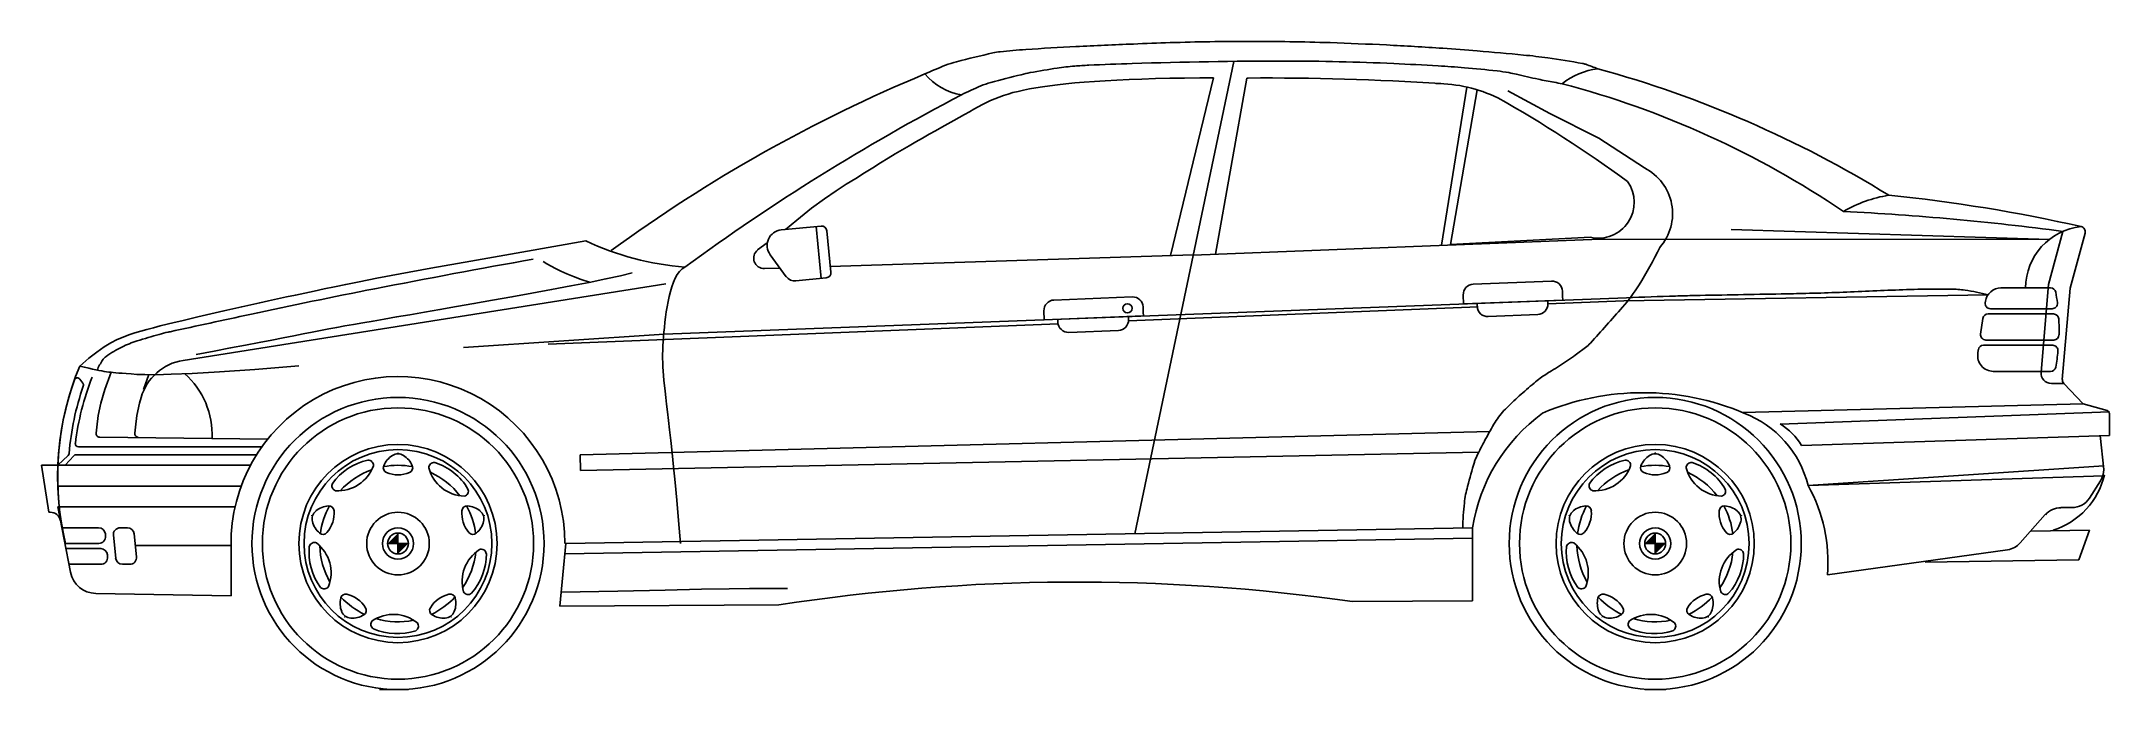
# Model space of a CAD drawing. Extents: x 0 to 441, y 0 to 138.
import ezdxf

# ---------------------------------------------------------------- set-up
doc = ezdxf.new("R2010")
doc.units = 0
doc.header["$LTSCALE"] = 50
doc.header["$MEASUREMENT"] = 0
doc.layers.get('0').update_dxf_attribs({"linetype": 'CONTINUOUS'})

msp = doc.modelspace()

# ---------------------------------------------------------------- linework, layer by layer
at = {"color": 0, "linetype": 'ByBlock'}
for p, q in [((254.29, 133.8), (233.24, 33.21)), ((209.56, 127.67), (210.81, 127.92)), ((210.81, 127.92), (212.16, 128.15)), ((212.16, 128.15), (213.6, 128.38)), ((213.6, 128.38), (215.14, 128.6)), ((215.14, 128.6), (216.79, 128.8)), ((216.79, 128.8), (218.55, 129)), ((218.55, 129), (220.45, 129.19)), ((220.45, 129.19), (222.47, 129.37)), ((222.47, 129.37), (224.63, 129.53)), ((224.63, 129.53), (226.93, 129.68)), ((226.93, 129.68), (229.39, 129.81)), ((229.39, 129.81), (232, 129.93)), ((232, 129.93), (234.76, 130.03)), ((234.76, 130.03), (237.65, 130.12)), ((237.65, 130.12), (240.68, 130.19)), ((240.68, 130.19), (243.83, 130.24)), ((249.99, 130.28), (240.86, 92.42)), ((243.83, 130.24), (247.08, 130.27)), ((247.08, 130.27), (249.99, 130.28)), ((257.07, 130.25), (250.4, 92.72)), ((257.07, 130.25), (257.41, 130.25)), ((303.98, 128.31), (298.58, 94.62)), ((198, 123.05), (198.97, 123.6)), ((198.97, 123.6), (199.9, 124.11)), ((199.9, 124.11), (200.79, 124.58)), ((200.79, 124.58), (201.66, 125.02)), ((201.66, 125.02), (202.53, 125.44)), ((202.53, 125.44), (203.41, 125.82)), ((203.41, 125.82), (204.31, 126.18)), ((204.31, 126.18), (205.25, 126.52)), ((205.25, 126.52), (206.23, 126.84)), ((206.23, 126.84), (207.27, 127.13)), ((207.27, 127.13), (208.38, 127.41)), ((208.38, 127.41), (209.56, 127.67)), ((306.13, 127.75), (300.48, 94.83)), ((189.4, 118.26), (190.77, 119.03)), ((190.77, 119.03), (192.11, 119.78)), ((192.11, 119.78), (193.41, 120.5)), ((193.41, 120.5), (194.66, 121.19)), ((194.66, 121.19), (195.84, 121.85)), ((195.84, 121.85), (196.96, 122.47)), ((196.96, 122.47), (198, 123.05)), ((182.2, 114.07), (183.69, 114.96)), ((183.69, 114.96), (185.14, 115.82)), ((185.14, 115.82), (186.57, 116.65)), ((186.57, 116.65), (187.99, 117.46)), ((187.99, 117.46), (189.4, 118.26)), ((175.64, 110.05), (177.4, 111.14)), ((177.4, 111.14), (179.07, 112.17)), ((179.07, 112.17), (180.67, 113.15)), ((180.67, 113.15), (182.2, 114.07)), ((167.17, 104.54), (169.61, 106.21)), ((169.61, 106.21), (171.79, 107.63)), ((171.79, 107.63), (173.78, 108.88)), ((173.78, 108.88), (175.64, 110.05)), ((161.22, 100.01), (164.37, 102.53)), ((164.37, 102.53), (167.17, 104.54)), ((166.44, 98.73), (157.92, 97.91)), ((158.81, 97.99), (161.22, 100.01)), ((166.4, 87.56), (165.33, 98.62)), ((168.5, 88.88), (167.65, 97.73)), ((428.05, 95.89), (360.23, 98.01)), ((427.87, 86.29), (430.89, 97.58)), ((432.48, 85.48), (435.63, 97.22)), ((152.9, 93.63), (154.95, 95.14)), ((155.56, 92.61), (159.01, 87.94)), ((168.38, 90.11), (245.67, 92.57)), ((332.36, 95.95), (245.66, 92.54)), ((330.28, 96.33), (300.48, 94.83)), ((428.05, 95.89), (332.36, 95.95)), ((154.35, 89.66), (157.66, 89.77)), ((133.32, 86.4), (30.53, 70.12)), ((161.01, 87.04), (167.5, 87.67)), ((303.18, 84.03), (303.25, 82.14)), ((321.99, 87), (305.31, 86.34)), ((324.34, 83.78), (324.3, 84.87)), ((324.38, 82.94), (324.34, 83.78)), ((414.96, 84.11), (337.41, 82.78)), ((428.28, 85.56), (417.71, 85.56)), ((426.24, 67.61), (427.87, 86.29)), ((430.78, 66.06), (432.48, 85.48)), ((337.96, 83.47), (133.02, 75.7)), ((213.88, 80.66), (213.95, 78.77)), ((213.95, 78.77), (235.07, 79.59)), ((232.69, 83.63), (216.01, 82.97)), ((231.9, 78.81), (231.87, 79.47)), ((306.38, 81.53), (231.89, 78.53)), ((235.04, 80.41), (235, 81.49)), ((235.07, 79.57), (235.04, 80.41)), ((303.25, 82.14), (324.38, 82.97)), ((306.17, 81.58), (306.14, 82.26)), ((308.48, 79.45), (319.07, 79.87)), ((321.2, 82.18), (321.17, 82.84)), ((337.41, 82.78), (321.2, 82.13)), ((414.36, 82.38), (414.41, 82.71)), ((428.92, 80), (414.97, 80)), ((428.62, 81.11), (415.46, 81.11)), ((133.02, 75.7), (90.28, 72.89)), ((216.9, 77.92), (108.32, 73.55)), ((216.87, 78.21), (216.84, 78.88)), ((219.18, 76.08), (229.76, 76.5)), ((413.38, 75.72), (413.87, 79.05)), ((412.78, 71.6), (412.89, 72.38)), ((428.75, 73.33), (413.99, 73.33)), ((428.96, 74.44), (414.48, 74.44)), ((9.18, 65.26), (8.54, 66.13)), ((13.85, 63.91), (15.23, 67.58)), ((22.07, 63.91), (23.26, 67.08)), ((428.28, 67.78), (416.08, 67.78)), ((13.02, 61), (13.85, 63.91)), ((21.24, 61), (21.58, 62.2)), ((431.09, 65.19), (428.45, 65.19)), ((435.22, 60.89), (431.09, 65.19)), ((12.19, 55.89), (12.47, 58.38)), ((12.47, 58.38), (13.02, 61)), ((20.41, 55.89), (20.69, 58.38)), ((20.69, 58.38), (21.24, 61)), ((362.64, 59.02), (435.22, 60.89)), ((370.68, 56.56), (440.85, 59.15)), ((440.3, 59.47), (435.22, 60.89)), ((440.85, 58.51), (440.86, 54.15)), ((11.99, 54.64), (12.19, 55.89)), ((12.77, 53.77), (48.56, 53.36)), ((20.22, 54.64), (20.41, 55.89)), ((115.08, 50), (308.83, 54.98)), ((375.23, 52.01), (440.86, 54.15)), ((439.63, 46.86), (438.87, 54.09)), ((6.03, 49.85), (3.86, 47.8)), ((7.28, 49.81), (5.41, 47.8)), ((7.77, 50.02), (46.19, 50.02)), ((8.24, 51.69), (47.3, 51.69)), ((115.08, 50), (115.18, 46.67)), ((115.18, 46.67), (306.51, 50.6)), ((0.34, 47.8), (44.9, 47.8)), ((1.94, 37.78), (0.34, 47.8)), ((439.63, 47.63), (376.63, 43.45)), ((376.63, 43.45), (439.63, 45.56)), ((438.93, 44.46), (436.58, 40.8)), ((3.85, 43.36), (42.92, 43.36)), ((2.24, 37.78), (1.94, 37.78)), ((3.85, 38.91), (41.61, 38.91)), ((6.55, 24.98), (3.85, 38.91)), ((421.83, 31.23), (427.16, 37.26)), ((430.49, 38.76), (432.84, 38.76)), ((4.71, 34.47), (12.54, 34.47)), ((5.36, 31.13), (12.58, 31.13)), ((13.97, 33.17), (14.02, 32.72)), ((15.68, 32.88), (16.17, 27.99)), ((17.11, 34.47), (18.68, 34.47)), ((20.12, 33.17), (20.6, 28.28)), ((40.74, 20), (40.74, 31.11)), ((74.07, 31.11), (78.52, 31.11)), ((76.3, 28.89), (76.3, 33.33)), ((110.74, 17.78), (112.02, 31.13)), ((305.18, 32.22), (111.8, 28.91)), ((305.15, 34.44), (112.02, 31.13)), ((305.18, 18.89), (305.15, 34.44)), ((341.85, 31.11), (346.3, 31.11)), ((344.07, 28.89), (344.07, 33.33)), ((436.58, 33.97), (424.07, 33.77)), ((434.31, 27.61), (436.58, 33.97)), ((5.57, 30.02), (12.98, 30.02)), ((6.22, 26.69), (13.02, 26.69)), ((14.42, 28.72), (14.46, 28.28)), ((17.6, 26.69), (19.17, 26.69)), ((20.36, 30.72), (40.74, 30.72)), ((380.74, 24.44), (419.11, 29.77)), ((401.58, 27.15), (434.31, 27.61)), ((40.74, 20), (11.91, 20.48)), ((110.74, 17.78), (157.41, 18.04)), ((279.63, 18.74), (305.18, 18.89)), ((72.38, 0), (74.19, 0)), ((74.07, 0), (78.52, 0)), ((341.85, 0), (346.3, 0))]:
    msp.add_line(p, q, dxfattribs=at)
for points in [[(188.52, 131.11, -0.015238), (192.9, 132.96, -0.029264), (195.26, 133.71, -0.006163), (203.01, 135.6, -0.030966), (204.57, 135.86, -0.009078), (210.01, 136.32, -0.004626), (220.7, 136.93, -0.001513), (232.92, 137.49, -0.002359), (240.77, 137.78, -0.008135), (257.67, 138.05, -0.008024), (274.81, 137.78, -0.00447), (286.85, 137.28, -0.004491), (298.82, 136.58, -0.003788), (306.18, 136.02, -0.002829), (316.03, 135.14, -0.011852), (321.23, 134.53, -0.008353), (328.57, 133.35, -0.039181), (329.26, 133.17, -0.010193), (331.85, 132.22)], [(196.3, 126.67, -0.016561), (200.44, 128.56, -0.033525), (202.57, 129.29, -0.00416), (209.03, 130.96, -0.013974), (210.97, 131.39, -0.010489), (216.69, 132.35, -0.016128), (220.43, 132.79, -0.009456), (223.43, 132.98, -0.003064), (232.69, 133.33, -0.008102), (265.2, 133.86, -0.011369), (288.37, 133.33, -0.003519), (297.84, 132.84, -0.005958), (303.42, 132.44, -0.006803), (310.39, 131.76, -0.018906), (312.88, 131.39, -0.010871), (314.5, 131.04, 0.003748), (319.18, 129.99, 0.007082), (320.86, 129.64, 0.00356), (324.22, 129.04)], [(312.7, 127.49), (321.64, 122.68), (332.03, 117.42), (341.78, 111.09, -0.492611), (345.03, 94.16, 1.746646)], [(345.03, 94.16, -0.026368), (340.63, 86.18, -0.040706), (337.12, 81.44, -0.006221), (330.27, 73.81, -0.044425), (329.21, 72.85, -0.005163), (327.05, 71.25, -0.006933), (325.42, 70.1, -0.016366), (321.95, 67.88, 0.023692), (319.58, 66.32, 0.017975), (318.26, 65.28, 0.007178), (315.11, 62.54, 0.013606), (312.15, 59.74, 0.03139), (310.98, 58.41, 0.029883), (309.99, 56.96, 0.012319), (307.88, 53.26, 0.006882), (306.56, 50.71, 0.01131), (305.82, 49.13, 0.033122), (305.56, 48.44, 0.004564), (304.1, 43.29, 0.03807), (303.42, 39.77, 0.025363), (303.07, 34.41)], [(12.22, 68.04, -0.041907), (13.38, 70.18, -0.09594), (14.12, 70.95, -0.036602), (17.5, 72.96, -0.041384), (20.72, 74.25, -0.004955), (25.46, 75.65, -0.012733), (27.32, 76.13, -0.0036), (27.76, 76.23, -0.000093), (44.77, 79.9, -0.004917), (71.34, 85.36, -0.003883), (105.11, 91.68)], [(337.96, 83.47, -0.001144), (348.41, 83.82, -0.002923), (352.5, 83.93, -0.000355), (370.93, 84.27, 0.001256), (376.13, 84.38, 0.006272), (388.86, 84.84, -0.006121), (401.58, 85.29, -0.005859), (402.29, 85.3, -0.000872), (407.04, 85.29, -0.036063), (410.07, 85.06, -0.021977), (414.96, 84.11)]]:
    msp.add_lwpolyline(points, format="xyb", dxfattribs=at)
for points in [[(8.52, 68.91), (10.46, 70.56), (12.19, 71.9), (13.75, 72.99), (15.17, 73.85), (16.5, 74.54), (17.75, 75.09), (18.98, 75.55), (20.22, 75.95), (21.5, 76.34), (22.83, 76.71), (24.2, 77.08), (25.63, 77.45), (27.12, 77.81), (28.66, 78.19), (30.27, 78.57), (31.95, 78.96), (33.69, 79.37), (35.49, 79.79), (37.33, 80.22), (39.21, 80.65), (41.11, 81.09), (43.03, 81.53), (44.94, 81.96), (46.85, 82.39), (48.74, 82.81), (50.63, 83.22), (52.53, 83.63), (54.45, 84.04), (56.43, 84.45), (58.46, 84.88), (60.58, 85.33), (62.79, 85.79), (65.18, 86.29), (68.05, 86.87), (71.78, 87.59), (76.74, 88.53), (83.3, 89.73), (91.83, 91.26), (102.7, 93.18), (116.3, 95.56)], [(126.21, 88.77), (123.67, 88.14), (120.57, 87.45), (117.03, 86.72), (113.14, 85.96), (109.03, 85.18), (104.8, 84.41), (100.56, 83.64), (96.43, 82.91), (92.48, 82.21), (88.75, 81.56), (85.23, 80.95), (81.93, 80.38), (78.85, 79.85), (76, 79.36), (73.38, 78.91), (70.99, 78.5), (68.83, 78.12), (66.85, 77.77), (65.01, 77.44), (63.25, 77.12), (61.54, 76.8), (59.81, 76.47), (58.03, 76.13), (56.13, 75.76), (54.09, 75.36), (51.86, 74.93), (49.42, 74.45), (46.76, 73.93), (43.84, 73.37), (40.64, 72.76), (37.13, 72.1), (33.3, 71.38)], [(117.12, 86.74), (115.3, 87.35), (113.68, 87.95), (112.25, 88.54), (110.99, 89.11), (109.87, 89.66), (108.89, 90.18), (108.01, 90.68), (107.23, 91.14)], [(136.46, 31.13), (136.04, 36.01), (135.66, 40.32), (135.3, 44.13), (134.98, 47.48), (134.68, 50.43), (134.4, 53.02), (134.15, 55.3), (133.92, 57.33), (133.7, 59.14), (133.51, 60.77), (133.33, 62.23), (133.18, 63.55), (133.04, 64.75), (132.93, 65.85), (132.83, 66.87), (132.76, 67.83), (132.71, 68.75), (132.68, 69.65), (132.66, 70.53), (132.67, 71.4), (132.69, 72.29), (132.73, 73.18), (132.78, 74.11), (132.85, 75.08), (132.93, 76.09), (133.03, 77.14), (133.14, 78.22), (133.27, 79.32), (133.43, 80.43), (133.61, 81.54), (133.81, 82.65), (134.04, 83.73), (134.31, 84.79), (134.61, 85.8), (134.95, 86.75), (135.33, 87.63), (135.77, 88.4), (136.25, 89.07), (136.8, 89.61), (137.41, 90)], [(8.52, 68.91), (9.53, 68.65), (10.43, 68.43), (11.24, 68.24), (11.96, 68.09), (12.61, 67.96), (13.2, 67.86), (13.74, 67.78), (14.24, 67.7), (14.71, 67.64), (15.18, 67.59), (15.67, 67.53), (16.22, 67.48), (16.84, 67.42), (17.57, 67.37), (18.44, 67.3), (19.46, 67.22), (20.71, 67.14), (22.39, 67.08), (24.75, 67.07), (28.02, 67.15), (32.46, 67.34), (38.3, 67.68), (45.79, 68.21), (55.17, 68.94)], [(8.52, 68.91), (9.53, 68.65), (10.43, 68.43), (11.24, 68.24), (11.96, 68.09), (12.61, 67.96), (13.2, 67.86), (13.74, 67.78), (14.24, 67.7), (14.71, 67.64), (15.18, 67.59), (15.67, 67.53), (16.22, 67.48), (16.84, 67.42), (17.57, 67.37), (18.44, 67.3), (19.46, 67.22), (20.71, 67.14), (22.39, 67.08), (24.75, 67.07), (28.02, 67.15), (32.46, 67.34), (38.3, 67.68), (45.79, 68.21), (55.17, 68.94)], [(111.02, 20.74), (123.11, 21), (133.17, 21.21), (140.94, 21.36), (146.81, 21.46), (151.18, 21.52), (154.45, 21.55), (157, 21.56), (159.24, 21.57)]]:
    msp.add_lwpolyline(points, dxfattribs=at)
for centre, radius in [((231.66, 81.21), 0.982), ((76.3, 31.11), 31.11), ((344.07, 31.11), 31.11), ((76.3, 31.11), 28.89), ((344.07, 31.11), 28.89), ((76.3, 31.11), 21.11), ((76.3, 31.11), 20), ((344.07, 31.11), 21.11), ((344.07, 31.11), 20), ((76.3, 31.11), 6.67), ((344.07, 31.11), 6.67), ((76.3, 31.11), 3.33), ((76.3, 31.11), 2.22), ((344.07, 31.11), 3.33), ((344.07, 31.11), 2.22)]:
    msp.add_circle(centre, radius, dxfattribs=at)
for centre, radius, start, end in [((333.88, 116.64), 15.72, 97.4134, 127.9183), ((268.93, -97.18), 237.88, 58.3349, 74.6615), ((312.56, -167.33), 323.19, 112.5688, 126.1911), ((198.4, 139.38), 12.88, 219.9083, 260.602), ((260.8, -470.32), 600.58, 86.41023, 90.32371), ((297.08, 97.82), 31.27, 64.542, 89.4756), ((274.54, -60.13), 195.58, 55.9003, 75.2848), ((413.49, -287.78), 467.91, 117.6569, 126.1593), ((177.37, -110.61), 271.54, 53.6819, 60.6363), ((331.98, 103.77), 7.63, 257.1704, 35.3739), ((398.22, 77.94), 27.7, 99.1723, 120.426), ((357.71, -448.33), 550.79, 82.3646, 87.2444), ((360.76, -226.01), 332.94, 77.1557, 84.3052), ((158.24, 94.59), 3.33, 95.5154, 216.4792), ((166.54, 97.62), 1.11, 5.5154, 95.5154), ((436.14, 85.49), 13.18, 95.9414, 179.7048), ((434.56, 97.51), 1.11, 345, 78.5221), ((141.86, 149.81), 59.98, 244.7714, 265.7415), ((154.28, 91.89), 2.22, 128.1629, 271.8241), ((167.4, 88.78), 1.11, 275.5154, 5.5154), ((160.8, 89.26), 2.22, 216.4792, 275.5154), ((305.4, 84.12), 2.22, 92.2586, 182.2586), ((322.08, 84.78), 2.22, 2.2586, 92.2586), ((417.71, 82.22), 3.33, 90, 171.6422), ((428.28, 84.44), 1.11, 10.2298, 90), ((385.18, 76.67), 44.91, 7.2879, 10.2298), ((216.1, 80.75), 2.22, 92.2586, 182.2586), ((232.78, 81.41), 2.22, 2.2586, 92.2586), ((308.39, 81.67), 2.22, 182.2586, 272.2586), ((318.98, 82.09), 2.22, 272.2586, 2.2586), ((414.97, 78.89), 1.11, 90, 171.6422), ((415.46, 82.22), 1.11, 171.6422, 270), ((428.62, 82.22), 1.11, 270, 7.2879), ((428.92, 78.89), 1.11, 2.9085, 90), ((219.09, 78.3), 2.22, 182.2586, 272.2586), ((229.68, 78.72), 2.22, 272.2586, 2.2586), ((414.48, 75.56), 1.11, 171.6422, 270), ((428.96, 75.56), 1.11, 270, 358.5462), ((385.18, 76.67), 44.91, 358.5462, 2.9085), ((416.08, 71.11), 3.33, 171.6422, 270), ((413.99, 72.22), 1.11, 90, 171.6422), ((428.75, 72.22), 1.11, 354.1754, 90), ((385.18, 76.67), 44.91, 349.7702, 354.1754), ((65.26, 45.31), 61.45, 157.4157, 193.3381), ((8.01, 65.73), 0.667, 36.3636, 160.3689), ((65.26, 45.31), 58.12, 158.5779, 172.9565), ((32.27, 59.15), 11.11, 98.9982, 164.0448), ((19.34, 54.29), 17.37, 357.3859, 48.3795), ((76.3, 31.11), 35.56, 0.0312, 180.6272), ((428.45, 67.41), 2.22, 175, 270), ((428.28, 68.89), 1.11, 270, 349.7702), ((65.26, 45.31), 61.45, 160.3689, 193.3381), ((65.26, 45.31), 59.23, 160.9445, 175.191), ((8.64, 64.87), 0.667, 340.9445, 36.3636), ((341.52, 8.19), 55.05, 67.0716, 112.9284), ((431.89, 65.96), 1.11, 175, 223.8165), ((342.28, 28.55), 37.59, 126.198, 170.9821), ((355.06, 38.12), 22.22, 13.8801, 69.1637), ((435.17, 53.77), 4.44, 91.4713, 91.4713), ((439.74, 58.51), 1.11, 0.0564, 59.8997), ((12.77, 54.55), 0.778, 173.3036, 270), ((20.99, 54.55), 0.778, 173.3036, 270), ((363.76, 45.11), 13.39, 31.0359, 58.8428), ((5.57, 50.33), 0.667, 313.284, 355.191), ((7.77, 49.36), 0.667, 90, 136.9403), ((8.24, 52.36), 0.667, 172.9565, 270), ((72.61, 36.53), 12.65, 102.4986, 144.3609), ((69.95, 47.77), 1.11, 354.6732, 94.1014), ((77.66, 45.86), 4.76, 122.4009, 157.8407), ((76.3, 48.01), 2.22, 57.5991, 122.4009), ((76.3, 50.2), 0.222, 72.5529, 107.4471), ((74.93, 45.86), 4.76, 22.1593, 57.5991), ((340.38, 36.53), 12.65, 102.4986, 144.3609), ((337.73, 47.77), 1.11, 354.6732, 94.1014), ((345.44, 45.86), 4.76, 122.4009, 157.8407), ((344.07, 48.01), 2.22, 57.5991, 122.4009), ((344.07, 50.2), 0.222, 72.5529, 107.4471), ((342.71, 45.86), 4.76, 22.1593, 57.5991), ((63.48, 50.38), 8.04, 266.6617, 340.2947), ((76.3, 31.11), 16.67, 109.6622, 137.5808), ((74.28, 47.24), 1.11, 157.8407, 247.4687), ((76.3, 31.11), 16.67, 79.2651, 100.7349), ((76.3, 52.11), 6.38, 247.4687, 292.5313), ((78.32, 47.24), 1.11, 292.5313, 22.1593), ((83.99, 47.25), 1.11, 82.3181, 181.7462), ((90.66, 49.25), 8.04, 194.6617, 268.2947), ((76.3, 31.11), 16.67, 37.6622, 65.5808), ((80.31, 36.29), 12.65, 30.4986, 72.3609), ((331.26, 50.38), 8.04, 266.6617, 340.2947), ((344.07, 31.11), 16.67, 109.6622, 137.5808), ((342.05, 47.24), 1.11, 157.8407, 247.4687), ((344.07, 31.11), 16.67, 79.2651, 100.7349), ((344.07, 52.11), 6.38, 247.4687, 292.5313), ((346.09, 47.24), 1.11, 292.5313, 22.1593), ((351.77, 47.25), 1.11, 82.3181, 181.7462), ((358.44, 49.25), 8.04, 194.6617, 268.2947), ((344.07, 31.11), 16.67, 37.6622, 65.5808), ((348.09, 36.29), 12.65, 30.4986, 72.3609), ((423.98, 49.41), 16.19, 287.5133, 347.0322), ((435.18, 46.86), 4.44, 327.3232, 0), ((63.33, 43.42), 1.11, 154.3181, 253.7462), ((90.18, 42.3), 1.11, 282.6732, 22.1014), ((331.11, 43.42), 1.11, 154.3181, 253.7462), ((357.96, 42.3), 1.11, 282.6732, 22.1014), ((347.91, 27.29), 32.95, 355.0396, 29.3674), ((432.84, 43.2), 4.44, 270, 327.3232), ((2.24, 35.56), 2.22, 10.9541, 90), ((58.15, 37.01), 0.222, 144.5529, 179.4471), ((60.23, 36.33), 2.22, 129.5991, 194.4009), ((62.69, 36.96), 4.76, 194.4009, 229.8407), ((61.84, 34.38), 4.76, 94.1593, 129.5991), ((76.3, 31.11), 16.67, 151.2651, 172.7349), ((56.32, 37.6), 6.38, 319.4687, 4.5313), ((61.58, 38.02), 1.11, 4.5313, 94.1593), ((96.27, 37.6), 6.38, 175.4687, 220.5313), ((91.01, 38.02), 1.11, 85.8407, 175.4687), ((76.3, 31.11), 16.67, 7.2651, 28.7349), ((90.75, 34.38), 4.76, 50.4009, 85.8407), ((89.91, 36.96), 4.76, 310.1593, 345.5991), ((92.37, 36.33), 2.22, 345.5991, 50.4009), ((94.45, 37.01), 0.222, 0.5529, 35.4471), ((325.92, 37.01), 0.222, 144.5529, 179.4471), ((328, 36.33), 2.22, 129.5991, 194.4009), ((330.46, 36.96), 4.76, 194.4009, 229.8407), ((329.62, 34.38), 4.76, 94.1593, 129.5991), ((344.07, 31.11), 16.67, 151.2651, 172.7349), ((324.1, 37.6), 6.38, 319.4687, 4.5313), ((329.36, 38.02), 1.11, 4.5313, 94.1593), ((364.05, 37.6), 6.38, 175.4687, 220.5313), ((358.79, 38.02), 1.11, 85.8407, 175.4687), ((344.07, 31.11), 16.67, 7.2651, 28.7349), ((358.52, 34.38), 4.76, 50.4009, 85.8407), ((357.68, 36.96), 4.76, 310.1593, 345.5991), ((360.14, 36.33), 2.22, 345.5991, 50.4009), ((362.22, 37.01), 0.222, 0.5529, 35.4471), ((430.49, 34.31), 4.44, 90, 138.5173), ((12.54, 33.02), 1.44, 5.7055, 90), ((12.58, 32.58), 1.44, 270, 5.7055), ((17.11, 33.02), 1.44, 90, 185.7055), ((18.68, 33.02), 1.44, 5.7055, 90), ((58.49, 30.22), 1.11, 66.6732, 166.1014), ((54.01, 24.88), 8.04, 338.6617, 52.2947), ((60.33, 34.17), 1.11, 229.8407, 319.4687), ((92.26, 34.17), 1.11, 220.5313, 310.1593), ((326.27, 30.22), 1.11, 66.6732, 166.1014), ((321.79, 24.88), 8.04, 338.6617, 52.2947), ((328.11, 34.17), 1.11, 229.8407, 319.4687), ((360.04, 34.17), 1.11, 220.5313, 310.1593), ((418.5, 34.18), 4.44, 277.9072, 318.5173), ((12.98, 28.58), 1.44, 5.7055, 90), ((13.02, 28.13), 1.44, 270, 5.7055), ((17.6, 28.13), 1.44, 185.7055, 270), ((19.17, 28.13), 1.44, 270, 5.7055), ((70, 29.28), 12.65, 174.4986, 216.3609), ((76.3, 31.11), 16.67, 181.6622, 209.5808), ((97.99, 23.05), 8.04, 122.6617, 196.2947), ((76.3, 31.11), 16.67, 325.6622, 353.5808), ((82.47, 28.9), 12.65, 318.4986, 0.3609), ((94.02, 28.78), 1.11, 10.3181, 109.7462), ((337.78, 29.28), 12.65, 174.4986, 216.3609), ((344.07, 31.11), 16.67, 181.6622, 209.5808), ((365.76, 23.05), 8.04, 122.6617, 196.2947), ((344.07, 31.11), 16.67, 325.6622, 353.5808), ((350.24, 28.9), 12.65, 318.4986, 0.3609), ((361.8, 28.78), 1.11, 10.3181, 109.7462), ((12.01, 26.04), 5.56, 190.9541, 269.0452), ((220.87, -393.25), 416.16, 81.8831, 98.7717), ((60.58, 22.58), 1.11, 226.3181, 325.7462), ((68.73, 18.38), 4.76, 166.1593, 201.5991), ((65.18, 19.25), 1.11, 76.5313, 166.1593), ((76.3, 31.11), 16.67, 223.2651, 244.7349), ((63.95, 14.12), 6.38, 31.4687, 76.5313), ((88.64, 14.12), 6.38, 103.4687, 148.5313), ((76.3, 31.11), 16.67, 295.2651, 316.7349), ((87.41, 19.25), 1.11, 13.8407, 103.4687), ((83.87, 18.38), 4.76, 338.4009, 13.8407), ((91.22, 21.36), 1.11, 210.6732, 310.1014), ((328.36, 22.58), 1.11, 226.3181, 325.7462), ((336.5, 18.38), 4.76, 166.1593, 201.5991), ((332.96, 19.25), 1.11, 76.5313, 166.1593), ((344.07, 31.11), 16.67, 223.2651, 244.7349), ((331.73, 14.12), 6.38, 31.4687, 76.5313), ((356.42, 14.12), 6.38, 103.4687, 148.5313), ((344.07, 31.11), 16.67, 295.2651, 316.7349), ((355.19, 19.25), 1.11, 13.8407, 103.4687), ((351.64, 18.38), 4.76, 338.4009, 13.8407), ((359, 21.36), 1.11, 210.6732, 310.1014), ((66.36, 17.44), 2.22, 201.5991, 266.4009), ((65.08, 15.67), 0.222, 216.5529, 251.4471), ((66.52, 19.98), 4.76, 266.4009, 301.8407), ((68.45, 16.87), 1.11, 301.8407, 31.4687), ((71.64, 13.9), 1.11, 138.6732, 238.1014), ((75.34, 7.99), 8.04, 50.6617, 124.2947), ((76.3, 31.11), 16.67, 253.6622, 281.5808), ((79.55, 13.53), 1.11, 298.3181, 37.7462), ((84.14, 16.87), 1.11, 148.5313, 238.1593), ((86.07, 19.98), 4.76, 238.1593, 273.5991), ((86.23, 17.44), 2.22, 273.5991, 338.4009), ((87.51, 15.67), 0.222, 288.5529, 323.4471), ((334.14, 17.44), 2.22, 201.5991, 266.4009), ((332.86, 15.67), 0.222, 216.5529, 251.4471), ((334.3, 19.98), 4.76, 266.4009, 301.8407), ((336.23, 16.87), 1.11, 301.8407, 31.4687), ((339.42, 13.9), 1.11, 138.6732, 238.1014), ((343.11, 7.99), 8.04, 50.6617, 124.2947), ((344.07, 31.11), 16.67, 253.6622, 281.5808), ((347.33, 13.53), 1.11, 298.3181, 37.7462), ((351.92, 16.87), 1.11, 148.5313, 238.1593), ((353.85, 19.98), 4.76, 238.1593, 273.5991), ((354.01, 17.44), 2.22, 273.5991, 338.4009), ((355.29, 15.67), 0.222, 288.5529, 323.4471), ((76.1, 24.56), 12.65, 246.4986, 288.3609), ((343.87, 24.56), 12.65, 246.4986, 288.3609)]:
    msp.add_arc(centre, radius, start, end, dxfattribs=at)
for points in [[(76.3, 31.11), (74.07, 31.11), (76.3, 33.33)], [(76.3, 31.11), (78.52, 31.11), (76.3, 28.89)], [(344.07, 31.11), (341.85, 31.11), (344.07, 33.33)], [(344.07, 31.11), (346.3, 31.11), (344.07, 28.89)]]:
    msp.add_solid(points, dxfattribs=at)

doc.saveas('drawing.dxf')
